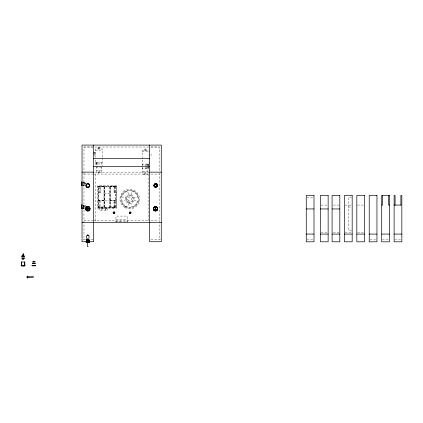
<?xml version="1.0" encoding="UTF-8"?>
<svg xmlns="http://www.w3.org/2000/svg" width="423" height="423" viewBox="0 0 423 423"><rect width="100%" height="100%" fill="white"/><g stroke="black" fill="none" stroke-linecap="round" stroke-linejoin="round"><path stroke-width="0.32" stroke-dasharray="2.12 1.59" d="M87.513 239.936L88.962 239.904L86.757 239.867L88.957 239.698L86.757 239.645L88.978 239.592L88.994 241.073L86.757 240.988L88.978 240.941L86.757 240.798L88.978 240.846L86.778 240.692L87.556 240.708M87.582 239.011L86.757 239.037L88.793 239.106M88.909 241.115C90.078 239.651 83.4 241.47 88.793 240.909M88.941 239.688C85.811 238.577 86.139 240.507 88.957 239.095M83.564 208.333L83.796 205.282M83.897 208.359L84.129 205.308M85.361 206.932L85.483 205.292L83.141 205.113M86.694 236.298L86.71 239.259L89.047 239.196M88.465 240.29L86.757 240.37L88.978 240.222L86.778 240.053L88.957 240L87.868 240.084M88.233 208.682L88.169 207.915L87.476 207.915L87.413 208.46M125.42 197.864L125.42 200.169A4.452 4.452 0 0 0 128.571 203.32L130.876 203.32A4.452 4.452 0 0 0 134.022 200.169L134.022 197.864A4.452 4.452 0 0 0 130.876 194.717L128.571 194.717A4.452 4.452 0 0 0 125.42 197.864L121.835 196.901A8.169 8.169 0 0 1 127.609 191.127L128.571 194.717M155.067 208.412L155.067 208.708M155.886 208.708L155.886 208.412M87.915 240.661L88.957 240.729L86.757 240.676L88.978 240.645L86.757 240.587L88.978 240.423L86.778 240.592L88.941 240.75L86.778 240.787L87.868 240.661M130.723 211.976L129.528 212.129M88.037 208.856L87.714 208.983L88.233 208.38M155.775 208.877L155.368 208.988L155.844 208.735M128.571 203.32L127.609 206.905A8.169 8.169 0 0 1 121.835 201.131L125.42 200.169M130.876 194.717L131.839 191.127A8.169 8.169 0 0 1 137.612 196.901L134.022 197.864M88.909 241.01L86.757 240.988L86.821 240.449L88.941 240.433L88.18 240.444M86.593 240.528A13.779 5.272 90 0 0 86.128 240.528C87.503 242.834 93.266 239.212 86.102 240.528A13.779 5.272 -90 0 1 86.593 240.528L86.683 240.528A13.779 12.732 -90 0 1 87.804 240.528L88.952 240.513L86.778 240.576L88.957 240.941L86.778 240.877L88.936 241.047L86.778 241.094L87.075 241.11M88.941 239.307L86.794 239.555L88.952 239.503L86.778 239.254L88.978 239.185L86.778 239.228L87.08 239.259M155.394 208.888C154.675 208.576 156.161 207.836 155.178 208.28M87.868 239.725L88.941 239.709L86.757 239.762L88.978 239.899L86.757 239.952L88.973 240.116L86.778 240.179L88.83 240.206M87.857 240.729L88.941 240.856L88.18 240.819M113.486 212.922C113.528 211.458 112.021 213.419 113.427 213.002C114.062 212.034 112.455 213.007 113.549 212.922M114.379 212.679L114.866 212.679L114.501 212.959M129.692 212.811L129.211 212.679L129.702 212.743M130.622 212.79C130.739 212.404 130.728 213.377 130.881 212.568C129.771 213.626 132.447 212.156 130.485 212.621M88.09 208.713L87.82 208.253L87.603 208.777M155.886 208.629L155.775 208.899M87.979 208.296L87.714 208.137L88.19 208.359M155.696 208.809L155.775 208.301M88.18 239.783L88.957 239.598L86.757 239.54L88.93 240.005L86.757 239.762L87.582 239.725M114.887 212.23L114.57 211.891L113.369 211.928A1.026 1.026 0 0 0 113.369 213.562L114.813 213.372M130.966 212.23L130.649 211.891L129.454 211.928A1.026 1.026 0 0 0 129.454 213.562L130.892 213.372M86.805 240.861L88.93 240.861L87.868 240.761M86.905 239.555L87.312 239.667L87.032 239.672M87.868 239.984L86.768 239.957L88.698 239.889M86.905 239.571L88.941 239.719L87.868 239.524M155.178 208.301L155.479 208.153M88.941 240.539L86.778 240.793L87.868 240.867L87.27 241.004M88.703 239.513L86.757 239.455L87.582 239.318M86.794 239.043C86.207 239.756 89.845 239.159 88.423 239.481L88.946 239.402L87.868 239.624L88.957 239.608L87.582 239.534M87.08 240.396L86.757 240.264L88.957 240.232L86.778 240.275L88.941 240.333L88.65 240.343M88.941 239.92L86.757 239.952L88.867 239.793M87.868 239.312L88.957 239.09L88.65 239.064M86.794 240.275L87.582 240.343M87.275 239.529C87.725 239.333 86.139 239.46 87.582 239.481M86.794 239.957L87.582 239.582M88.354 240.861L88.867 240.729M114.548 212.203L113.644 212.409L114.215 212.568M113.369 213.203L114.57 213.52M86.81 239.339L87.059 239.37M86.773 240.967L87.27 241.062M86.868 240.777L87.312 240.761L86.905 240.692M88.867 240.534C87.963 240.782 89.131 240.888 88.65 240.846M88.01 239.984L88.909 240.005M88.867 239.926L87.868 240.132M86.868 239.978L87.868 239.936M88.65 240.65L88.767 240.65M88.65 239.164L88.941 239.201L88.18 239.169M88.941 240.925L88.65 240.951M87.032 240.053L86.794 240.169L87.582 240.148M88.439 239.418L88.856 239.487M88.93 240.105L88.65 240.095M87.566 240.661L87.191 240.666M87.032 239.984L86.757 239.867L87.312 239.941M87.27 240.047L87.582 240.079M87.032 240.158L87.582 240.195M87.556 239.989L87.122 240.042M88.423 239.836L88.18 240.031M86.905 239.862L87.868 239.772M155.289 207.894L155.664 207.894M155.664 209.311L155.289 209.311M88.465 240.454L88.83 240.438M88.423 239.207L87.868 239.159M89.142 240.946A13.779 5.272 90 0 0 89.602 240.946L89.613 240.946A13.779 5.272 -90 0 1 89.142 240.946L89.052 240.946A13.779 12.732 -90 0 1 87.931 240.946L87.931 240.528A13.779 12.732 90 0 1 89.052 240.528L89.142 240.528A13.779 5.272 90 0 1 89.602 240.528L89.628 240.528A13.779 5.272 -90 0 0 89.142 240.528M86.593 240.946A13.779 5.272 -90 0 1 86.128 240.946L86.102 240.941A13.779 5.272 90 0 0 86.593 240.946L86.683 240.946A13.779 12.732 90 0 0 87.804 240.946L88.465 240.909M88.153 240.396L87.868 240.449M87.868 240.608L88.65 240.55M87.582 239.159L86.778 239.143L87.868 239.169M88.867 239.592L88.465 239.577M87.556 240.867L87.312 240.819M113.454 212.05L114.554 212.283M113.893 212.7C114.845 211.86 115.484 213.435 114.379 212.811M114.194 212.642L113.782 212.732L114.194 212.875M113.708 212.996L114.295 212.949L113.903 212.78M114.189 212.949L113.602 213.055L114.485 213.208M113.353 213.282L114.585 213.282L113.702 213.07M129.835 212.383L130.628 212.203M130.607 212.357L129.724 212.409L130.295 212.568M129.972 212.7L130.4 212.584L129.803 212.531M130.273 212.642L129.861 212.732L130.273 212.875M130.252 212.949L129.803 212.917M129.454 213.282L130.649 213.52M130.543 213.282L129.449 213.203M130.543 213.356L129.803 213.076M88.423 240.238L87.868 240.253M88.65 240.809L88.18 240.766L88.941 240.835M87.556 240.359L87.27 240.391M88.465 239.069L88.867 239.185M88.18 239.989L88.83 240.005M87.27 239.635L87.582 239.682M87.847 235.532L86.831 235.643L86.715 236.425M86.905 239.127L87.312 239.154M88.915 235.648L86.837 235.648L88.915 235.643L89.036 236.425M92.986 147.019L83.971 147.019L83.971 171.558M94.953 147.024L149.679 147.024M150.969 147.019L159.344 147.019L159.344 171.558M83.971 147.024L92.986 147.024M150.969 147.024L159.344 147.024M98.273 147.505L99.431 147.505M98.273 148.468L99.431 148.468M144.846 149.086L146.009 149.086M144.846 150.054L146.009 150.054M95.18 150.112L102.139 150.112M142.144 151.698L149.097 151.698M93.197 152.386L95.133 152.386L95.133 154.025L93.197 154.025M93.197 152.819L95.18 152.819M93.197 153.591L95.18 153.591M95.18 154.569L94.794 154.569L94.794 155.727L95.18 155.727M102.139 162.48L95.18 162.48L95.18 157.922M142.144 164.066L149.097 164.066L149.097 150.535L142.144 150.535L142.144 168.703L148.325 168.703L148.325 166.963M95.952 167.122L102.139 167.122M96.312 170.21L101.779 170.21M142.498 171.796L147.965 171.796M94.953 172.145L149.018 172.145M93.631 174.075L149.679 174.075M83.971 174.08L92.986 174.08M150.969 174.08L159.344 174.08M83.167 182.139L85.515 182.139L85.515 184.206M82.036 182.202L85.515 182.255M82.342 182.435L83.828 182.435M83.828 183.016L84.166 183.016M85.837 183.73L83.595 183.841L85.837 183.841M83.828 184.507L84.166 184.507M82.342 185.131L83.828 185.131M81.988 185.311L84.928 185.311M83.167 185.427L84.928 185.427M116.436 185.787L97.713 185.787L97.739 208.354L116.415 208.354L116.394 185.787M97.713 186.236L116.436 186.236M115.976 186.316L110.139 186.316L110.139 206.91L115.976 206.91M97.718 186.813L100.082 186.813L100.082 192.793L97.718 192.793M116.431 192.793L114.073 192.793L114.073 186.813L116.431 186.813M104.069 193.269L110.08 193.269M306.908 197.361L312.703 197.361M351.539 197.356L348.314 197.356L348.314 230.212L351.539 230.212M98.178 200.396L104.01 200.396M110.139 200.396L115.976 200.396M98.326 200.793L104.164 200.793M109.985 200.793L115.823 200.793M97.718 200.872L116.431 200.872M321.052 205.086L327.497 205.086M333.372 205.086L339.812 205.086M345.094 205.086L352.179 205.086M357.467 205.086L364.552 205.086M82.036 205.388L83.971 205.388M348.314 207.021L351.539 207.021M97.734 207.265L100.066 207.265M114.083 207.265L116.42 207.265M97.739 207.878L116.415 207.878M87.995 208L87.651 208.238M87.476 208.068L88.169 208.068M87.476 208.111L88.169 208.111M155.13 208.142L155.823 208.095M87.476 208.259L88.121 208.19M155.304 208.227L155.648 208.031L155.304 208.264M82.036 208.476L83.971 208.476M115.955 219.648L127.355 219.648M83.971 220.457L92.986 220.457M93.631 220.457L149.679 220.457M150.969 220.457L159.344 220.457M115.955 221.308L127.355 221.308M321.052 232.142L327.497 232.142M333.372 232.142L339.167 232.142M345.094 232.142L351.539 232.142M357.467 232.142L363.907 232.142M86.831 235.838L87.18 235.643M88.613 235.838L88.915 235.838M86.778 236.119L86.636 239.45L89.11 239.439L88.957 236.119M86.757 238.895L88.978 238.895M86.942 239.164L88.793 239.164M83.326 239.788L92.986 239.778M150.969 239.778L160.629 239.788M306.908 239.873L312.703 239.873M369.871 239.873L375.672 239.873M382.355 239.873L388.8 239.873M394.765 239.873L401.205 239.873M86.831 235.643L87.847 235.648M87.868 239.275L88.957 239.281L87.312 239.27M87.868 239.883L88.153 239.889M87.312 241.015L88.867 240.936M87.27 240.914L86.905 240.904M129.512 212.203L130.913 212.145M113.449 211.971L114.633 211.939M130.564 213.208C129.56 213.805 129.475 211.32 129.052 212.922C129.253 213.16 131.098 212.991 129.967 212.774M114.834 212.145L113.427 212.124M130.818 213.451L129.427 213.356M113.369 213.356L114.739 213.451M155.341 185.459L155.558 185.549M83.13 205.229L85.478 205.409M82.792 205.388L83.78 205.462M83.738 206.038L84.071 206.064M85.129 206.863L83.442 206.847L85.568 207.006M83.627 207.529L83.96 207.55M82.094 208.042L83.58 208.153M81.729 208.19L84.658 208.412M82.892 208.396L84.653 208.528M113.75 212.457L114.268 212.51L114.363 212.922M134.022 200.169L137.612 201.131A8.169 8.169 0 0 1 131.839 206.905L130.876 203.32M155.585 208.111L155.844 208.391M155.178 208.899L155.067 208.629M89.042 236.298L89.036 239.254M159.344 172.796L159.344 239.788M155.574 207.714L155.574 209.322M155.378 207.714L155.378 209.322M151.08 153.967L151.08 155.611M148.325 164.066L148.325 166.387M148.24 164.066L148.24 166.387M148.24 166.963L148.24 168.703M148.135 174.075L148.135 222.392M147.965 164.066L147.965 165.224M147.965 165.805L147.965 174.117L142.498 174.117L142.498 165.805M147.357 164.066L147.357 166.387M147.357 166.963L147.357 168.703M146.332 164.066L146.332 166.387M146.332 166.963L146.332 168.703M146.009 150.535L146.009 148.605L144.846 148.605L144.846 150.535M145.618 171.796L145.618 174.889L144.846 174.889L144.846 171.796M145.232 164.066L145.232 166.387M145.232 166.963L145.232 168.703M142.498 164.066L142.498 165.224M127.355 222.392L127.355 216.09L115.955 216.09L115.955 222.392M126.99 221.308L126.99 222.086M120.687 221.308L120.687 222.086M119.085 221.308L119.085 222.086M116.188 221.308L116.188 222.086M116.05 186.236L116.039 207.878L116.018 186.236M115.595 186.316L110.519 186.316M115.442 186.712L110.366 186.712M114.194 186.813L114.242 192.793M114.215 200.872L114.221 207.265M114.104 186.813L114.104 192.793M114.004 207.878L114.083 200.872L114.152 207.482L111.958 207.482L111.958 206.91M113.126 185.787L113.126 186.236M113.084 185.787L113.084 186.236M113.105 207.878L113.105 208.354M111.809 207.307L111.809 207.878M110.08 186.749L110.08 207.349M109.985 186.712L109.985 207.307M109.906 186.749L109.906 207.349M109.7 207.349L104.449 207.349M108.262 186.183L108.262 186.749M108.087 186.183L108.087 186.749M106.152 208.296L106.152 208.899M106.067 186.183L106.067 186.749M105.893 186.183L105.893 186.749M105.729 208.899L105.729 210.136M105.443 208.899L105.443 210.136M104.465 208.296L104.465 208.899M104.243 186.749L104.243 207.349M104.164 186.712L104.164 207.307M104.069 186.749L104.069 207.349M103.783 186.712L98.707 186.712M103.63 186.316L98.559 186.316M102.403 208.296L102.403 208.899M102.345 207.307L102.345 207.878M102.139 157.271L102.139 148.954L95.18 148.954L95.18 157.271M102.139 157.922L102.139 166.54M102.192 206.91L102.192 207.482L99.997 207.482L100.061 200.872M101.779 162.48L101.779 165.382M101.779 167.122L101.779 172.531L96.312 172.531L96.312 167.122M101.271 208.899L101.271 210.136M101.044 207.878L101.044 208.354M100.151 207.307L100.151 207.878M100.045 186.813L100.045 192.793M99.96 186.813L99.907 192.793M99.934 200.872L99.928 207.265M99.976 208.296L99.976 208.899M99.431 147.019L99.431 148.954M99.431 170.21L99.431 173.303L98.659 173.303L98.659 170.21M99.045 162.48L99.045 166.54M98.273 147.019L98.273 148.954M98.099 186.236L98.125 207.878M97.946 162.48L97.946 166.54M96.92 162.48L96.92 166.54M96.312 162.48L96.312 165.382M96.037 162.48L96.037 166.54M95.952 162.48L95.952 166.54M95.18 174.075L95.18 222.392M89.116 240.528L89.116 240.941M88.793 238.895L88.793 240.861M87.921 207.688L87.921 209.29M87.725 207.688L87.725 209.29M86.942 238.895L86.942 240.861M86.673 239.783L86.673 241.073M84.166 182.255L84.166 185.311M83.971 172.796L83.971 239.788M83.828 182.255L83.828 185.311M155.997 209.2A0.735 0.735 0 0 1 155.664 209.39M155.289 209.39A0.735 0.735 0 0 1 154.955 209.2M154.955 208.164A0.735 0.735 0 0 1 155.997 208.164M155.997 208.957A0.735 0.735 0 0 1 155.664 209.147L155.289 209.147A0.735 0.735 0 0 1 154.955 208.957M154.955 207.92A0.735 0.735 0 0 1 155.109 207.804M155.844 207.804A0.735 0.735 0 0 1 155.997 207.92M114.622 211.928A1.026 1.026 0 0 1 114.622 213.562M130.702 211.928A1.026 1.026 0 0 1 130.702 213.562M88.344 209.089A0.735 0.735 0 0 1 88.01 209.279L87.63 209.279A0.735 0.735 0 0 1 87.302 209.089M87.302 208.053A0.735 0.735 0 0 1 87.63 207.862L88.01 207.862A0.735 0.735 0 0 1 88.344 208.053M88.344 208.925A0.735 0.735 0 0 1 88.01 209.115L87.63 209.115A0.735 0.735 0 0 1 87.302 208.925M87.302 207.889A0.735 0.735 0 0 1 87.455 207.772M88.19 207.772A0.735 0.735 0 0 1 88.344 207.889M88.344 209.168A0.735 0.735 0 0 1 87.302 209.168M87.302 208.132A0.735 0.735 0 0 1 88.344 208.132M86.683 240.528A13.779 12.732 90 0 1 87.804 240.528M87.931 240.528A13.779 12.732 -90 0 1 89.052 240.528M89.052 240.946A13.779 12.732 90 0 1 87.931 240.946M87.804 240.946A13.779 12.732 -90 0 1 86.683 240.946M87.016 235.548L88.74 235.595L87.016 235.548M87.73 234.078L87.434 235.722L88.359 235.722L88.063 234.078L87.73 234.078M104.01 186.316L98.178 186.316L98.178 206.91L104.01 206.91L104.01 186.316M115.823 186.712L98.326 186.712L98.326 207.307L115.823 207.307L115.823 186.712M155.823 207.947L155.13 207.947L155.13 208.29L155.823 208.29L155.823 207.947M107.632 208.899L99.082 208.899L99.082 210.136L107.632 210.136L107.632 208.899M101.065 186.236L101.065 185.787L101.023 186.236M125.224 206.805A8.994 8.994 0 0 0 138.718 199.016A8.994 8.994 0 0 0 125.224 191.228A8.994 8.994 0 0 0 125.224 206.805M124.811 207.519A9.819 9.819 0 0 0 139.542 199.016A9.819 9.819 0 0 0 124.811 190.514A9.819 9.819 0 0 0 124.811 207.519M128.116 201.803A3.215 3.215 0 0 0 132.938 199.016A3.215 3.215 0 0 0 128.116 196.23A3.215 3.215 0 0 0 128.116 201.803M127.91 202.157A3.627 3.627 0 0 0 133.351 199.016A3.627 3.627 0 0 0 127.91 195.875A3.627 3.627 0 0 0 127.91 202.157M125.43 206.45A8.582 8.582 0 0 0 138.305 199.016A8.582 8.582 0 0 0 125.43 191.582A8.582 8.582 0 0 0 125.43 206.45M128.275 200.465A2.046 2.046 0 0 0 131.696 199.545A2.046 2.046 0 0 0 129.195 197.044A2.046 2.046 0 0 0 128.275 200.465"/><path stroke-width="0.63" d="M81.264 208.153L81.491 205.107M81.47 208.523L81.75 204.774M81.702 208.544L81.988 204.79M82.12 207.677L82.141 207.397M88.19 246.302L87.323 246.509L87.614 242.638M86.63 206.895L85.589 208.698L86.704 210.628L88.936 210.628L90.051 208.698L89.015 206.895M153.242 208.729C153.75 204.235 160.227 207.968 156.595 210.654L154.363 210.654L153.242 208.682L154.363 210.654L156.595 210.654M24.18 258.485L23.35 259.082M24.323 258.469L23.038 259.114M86.403 207.27L86.361 207.312A1.935 1.93 0 0 0 88.46 210.395L88.909 210.168A1.935 1.93 0 0 0 88.661 206.831M154.057 207.302L154.014 207.339A1.935 1.93 0 0 0 156.113 210.421L156.563 210.194A1.935 1.93 0 0 0 155.838 206.704M87.075 242.31C85.79 242.347 89.75 242.326 88.698 242.252A13.779 12.732 -90 0 0 89.052 242.22L89.142 242.22A13.779 5.272 -90 0 0 89.602 242.22L89.602 241.803A13.779 5.272 -90 0 0 89.454 241.792M88.46 242.606L88.978 242.58L86.805 242.612M88.941 242.178L86.778 242.236L88.83 242.168M88.867 242.469L86.778 242.532L88.941 242.601M88.423 242.3L88.698 242.252M86.445 241.792A13.779 5.272 90 0 0 86.128 241.803L86.128 242.22A13.779 5.272 90 0 0 86.593 242.22L86.683 242.22A13.779 12.732 90 0 0 87.048 242.231M86.128 241.803A13.779 5.272 -90 0 1 86.593 241.803L86.683 241.803A13.779 12.732 -90 0 1 87.804 241.803L87.931 241.803A13.779 12.732 90 0 1 89.052 241.803L89.142 241.803A13.779 5.272 90 0 1 89.602 241.803M88.65 242.358L88.946 242.39L86.778 242.427L88.978 242.39L87.106 242.31M89.052 242.22A13.779 12.732 90 0 1 87.931 242.22L87.804 242.22A13.779 12.732 -90 0 1 86.683 242.22M93.631 158.614L149.679 158.614M93.631 166.345L149.679 166.345M82.036 172.145L93.631 172.145M149.679 172.145L161.274 172.145M381.71 205.086L382.678 205.086L382.678 195.421M389.44 205.086L388.478 205.086L388.478 195.421M394.12 205.086L401.205 205.086M306.263 208.951L313.993 208.951M320.412 208.951L328.142 208.951M332.081 208.951L339.812 208.951M82.036 222.392L161.274 222.392M306.263 234.078L313.993 234.078M320.412 234.078L328.142 234.078M332.081 234.078L339.812 234.078M344.449 234.078L352.179 234.078M356.822 234.078L364.552 234.078M369.226 234.078L376.956 234.078M381.71 234.078L389.44 234.078M394.12 234.078L401.85 234.078M21.504 255.994L24.703 255.978M21.504 256.327L24.703 256.312M21.684 257.819L24.523 257.803M32.217 261.858L35.506 261.858M32.386 263.206L35.395 263.206M32.386 263.545L33.724 263.545M33.993 263.545L35.395 263.545M31.984 265.385L35.743 265.385M21.15 265.554L25.052 265.538M31.984 265.618L35.743 265.618M21.15 265.787L25.052 265.771M32.333 265.856L35.389 265.856M21.504 266.019L24.698 266.009M27.125 276.208L27.781 276.208L27.781 277.911L27.125 277.911M27.765 276.965L33.517 276.965M27.765 277.155L33.517 276.975M22.731 259.082L23.18 259.098M22.868 259.066L21.896 258.485M22.541 258.945L22.038 258.469M400.882 205.086L400.882 195.421L401.85 195.421L401.85 241.808L394.12 241.808L394.12 195.421L395.087 195.421L395.087 205.086M149.679 145.089L149.679 241.718L161.274 241.718L161.274 145.089L82.036 145.089L82.036 241.718L93.631 241.718L93.631 145.089M89.116 241.808L89.116 242.215M87.868 241.808L87.868 242.215M86.62 241.808L86.62 242.215M81.988 181.901L81.988 185.66M81.755 181.901L81.755 185.66M81.517 182.255L81.517 185.311M34.586 263.206L34.586 263.545M33.919 262.091L33.919 260.975L33.808 262.091M33.094 263.206L33.094 263.545M27.183 276.208L27.183 277.911M27.098 276.816L27.098 277.303M24.814 265.538L24.814 262.011L21.383 262.027L21.383 265.554M24.677 262.027L24.677 265.554M24.56 262.027L24.56 265.554M23.757 255.994L23.757 256.327M23.228 255.978L23.228 253.747L22.979 255.994M23.117 253.747L23.091 255.994M22.26 255.994L22.26 256.327M21.642 262.011L21.642 265.538M21.525 262.011L21.504 265.554M88.804 183.963A1.935 1.925 0 0 1 88.941 187.209A1.935 1.925 0 0 1 85.932 185.967A1.935 1.925 0 0 1 88.333 183.772M156.833 209.253A1.502 1.502 0 0 1 156.616 209.581M154.231 209.443A1.502 1.502 0 0 1 154.057 209.094M156.833 209.089A1.502 1.502 0 0 1 156.616 209.417M155.759 206.963A1.502 1.502 0 0 1 156.129 207.085M154.39 207.006A1.935 1.93 0 0 1 154.839 206.778M156.039 206.757A2.173 2.168 0 0 1 157.256 210.099A2.173 2.168 0 0 1 153.697 210.099A2.173 2.168 0 0 1 154.913 206.757M156.029 206.858A2.126 2.12 0 0 1 157.404 209.797A2.126 2.12 0 0 1 154.258 210.638A2.126 2.12 0 0 1 153.972 207.407M154.416 207.069A2.126 2.12 0 0 1 154.924 206.858M156.568 186.723A1.544 1.544 0 0 1 155.876 187.119M155.479 187.172A1.544 1.544 0 0 1 154.702 184.296M155.077 184.142A1.544 1.544 0 0 1 156.97 185.232M88.386 206.858A2.126 2.12 0 0 1 89.761 209.797A2.126 2.12 0 0 1 86.615 210.638A2.126 2.12 0 0 1 86.334 207.407M86.773 207.069A2.126 2.12 0 0 1 87.286 206.858M89.179 209.221A1.502 1.502 0 0 1 88.962 209.549M87.931 210.067A1.502 1.502 0 0 1 87.54 210.046M86.578 209.417A1.502 1.502 0 0 1 86.403 209.068M89.179 209.057A1.502 1.502 0 0 1 88.962 209.385M86.736 206.974A1.935 1.93 0 0 1 87.186 206.752M88.386 206.725A2.173 2.168 0 0 1 89.792 209.739A2.173 2.168 0 0 1 86.578 210.601A2.173 2.168 0 0 1 86.287 207.286M86.736 206.942A2.173 2.168 0 0 1 87.26 206.725M89.602 242.22A13.779 5.272 90 0 1 89.142 242.22M86.593 242.22A13.779 5.272 -90 0 1 86.128 242.22M313.993 195.421L306.263 195.421L306.263 241.808L313.993 241.808L313.993 195.421M328.142 195.421L320.412 195.421L320.412 241.808L328.142 241.808L328.142 195.421M339.812 195.421L332.081 195.421L332.081 241.808L339.812 241.808L339.812 195.421M352.179 195.421L344.449 195.421L344.449 241.808L352.179 241.808L352.179 195.421M364.552 195.421L356.822 195.421L356.822 241.808L364.552 241.808L364.552 195.421M376.956 195.421L369.226 195.421L369.226 241.808L376.956 241.808L376.956 195.421M389.44 195.421L381.71 195.421L381.71 241.808L389.44 241.808L389.44 195.421M86.868 187.183A1.935 1.925 0 0 0 89.766 185.512A1.935 1.925 0 0 0 86.868 183.846A1.935 1.925 0 0 0 86.868 187.183M87.064 186.85A1.544 1.544 0 0 0 89.38 185.512A1.544 1.544 0 0 0 87.064 184.179A1.544 1.544 0 0 0 87.064 186.85M154.855 186.643A1.528 1.523 4.3 0 0 157.24 185.496A1.528 1.523 4.3 0 0 155.051 184.01A1.528 1.523 4.3 0 0 154.855 186.643M154.786 186.739A1.644 1.639 4.3 0 0 157.356 185.507A1.644 1.639 4.3 0 0 154.998 183.905A1.644 1.639 4.3 0 0 154.786 186.739M154.654 186.913A1.882 1.877 4.3 0 0 157.589 185.507A1.882 1.877 4.3 0 0 154.897 183.677A1.882 1.877 4.3 0 0 154.654 186.913M154.924 186.511A1.412 1.406 4.3 0 0 157.123 185.454A1.412 1.406 4.3 0 0 155.104 184.079A1.412 1.406 4.3 0 0 154.924 186.511M155.045 186.342A1.19 1.184 4.3 0 0 156.896 185.454A1.19 1.184 4.3 0 0 155.199 184.301A1.19 1.184 4.3 0 0 155.045 186.342M154.215 209.871A1.935 1.93 0 0 0 157.377 208.772A1.935 1.93 0 0 0 154.839 206.588A1.935 1.93 0 0 0 154.215 209.871M86.562 209.845A1.935 1.93 0 0 0 89.724 208.74A1.935 1.93 0 0 0 87.186 206.561A1.935 1.93 0 0 0 86.562 209.845"/></g></svg>
